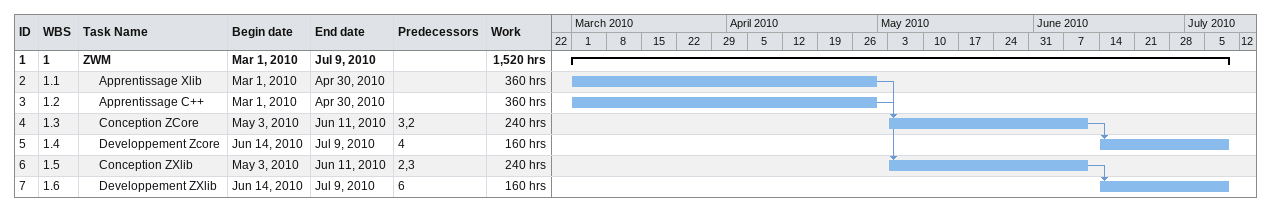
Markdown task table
| ID | WBS | Task | Start | Finish | Predecessors | Work (h) |
|---|---|---|---|---|---|---|
| 1 | 1 | **ZWM** | 2010-03-01 | 2010-07-09 |  | 1520 |
| 2 | 1.1 | Apprentissage Xlib | 2010-03-01 | 2010-04-30 |  | 360 |
| 3 | 1.2 | Apprentissage C++ | 2010-03-01 | 2010-04-30 |  | 360 |
| 4 | 1.3 | Conception ZCore | 2010-05-03 | 2010-06-11 | 3, 2 | 240 |
| 5 | 1.4 | Developpement Zcore | 2010-06-14 | 2010-07-09 | 4 | 160 |
| 6 | 1.5 | Conception ZXlib | 2010-05-03 | 2010-06-11 | 2, 3 | 240 |
| 7 | 1.6 | Developpement ZXlib | 2010-06-14 | 2010-07-09 | 6 | 160 |
